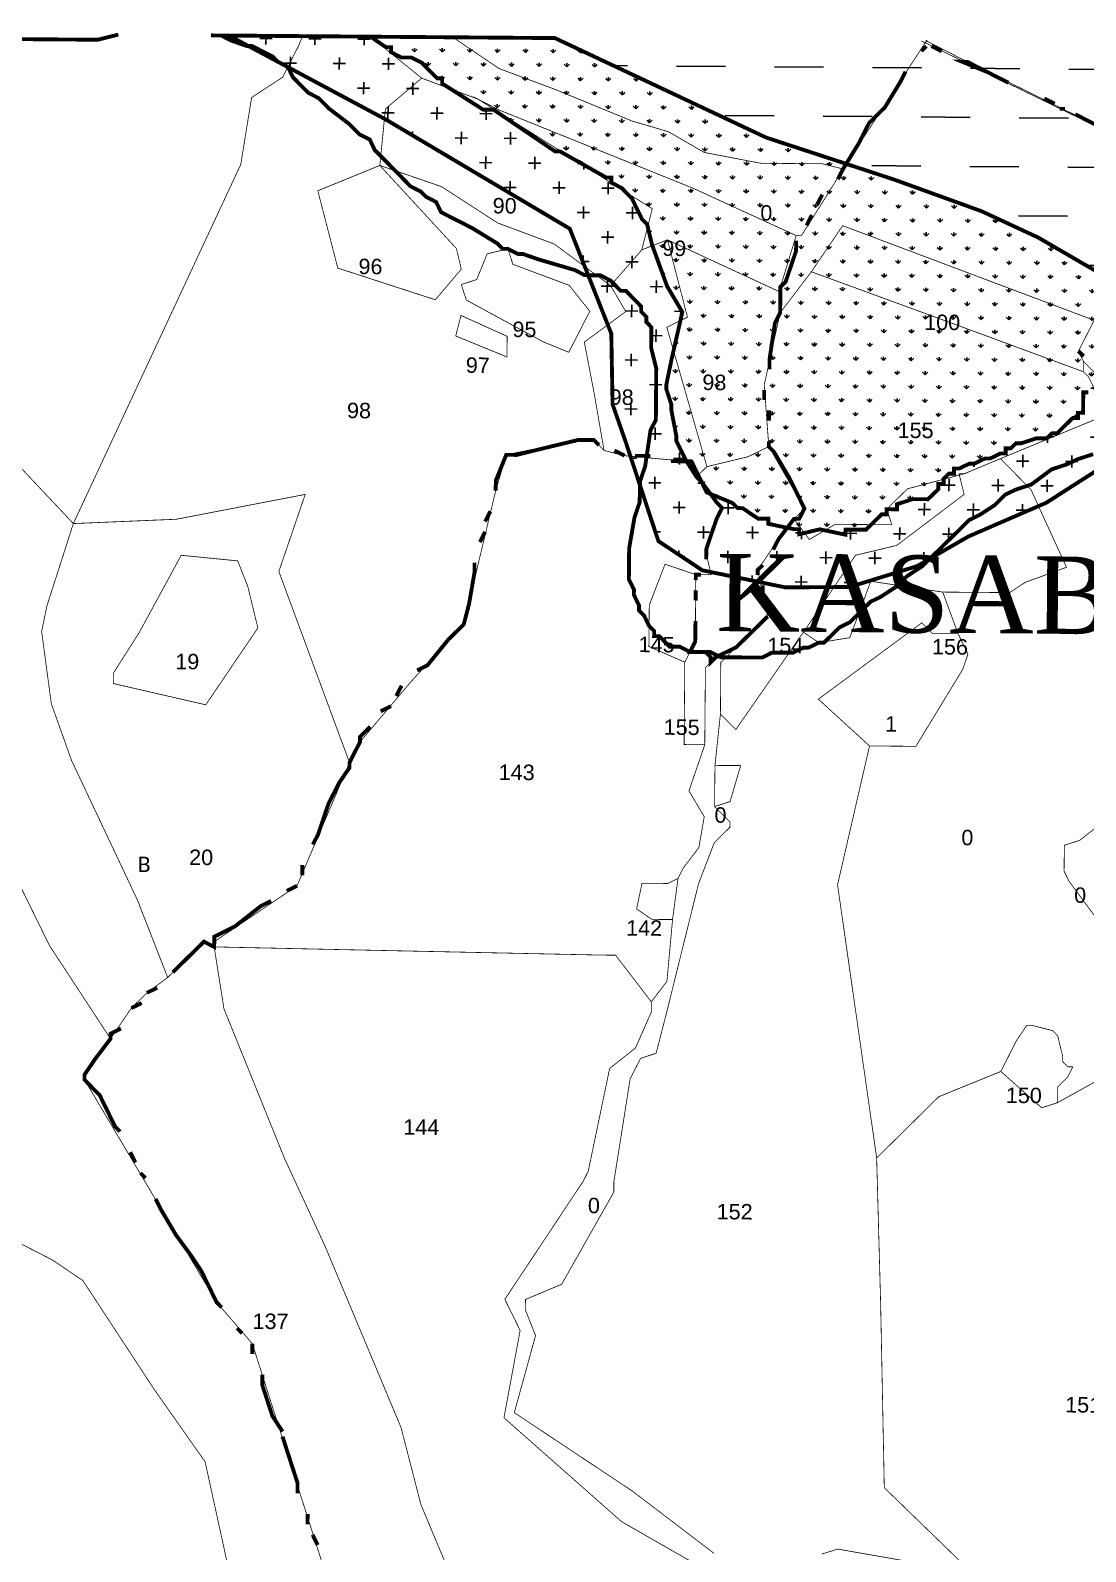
# Model space of a CAD drawing. Header units: metres. Extents: x 326467 to 340077, y 1811030 to 1824953.
# Drawn here: x 333196 to 334025, y 1823711 to 1824906 of the extents above; entities that cross this region are included whole.
import ezdxf

# ---------------------------------------------------------------- set-up
doc = ezdxf.new("R2010")
doc.units = ezdxf.units.M
doc.header["$MEASUREMENT"] = 0
for name, color, linetype in [('CRZ LINE FOR RIVER OR CREEK', 84, 'Continuous'), ('HAZARDS LINE', 1, 'Continuous'), ('HIGH TIDE LINE', 6, 'Continuous'), ('LOW TIDE LINE', 5, 'Continuous'), ('MANGROOVE', 112, 'Continuous'), ('NDZ-200M FROM CRZ', 30, 'Continuous'), ('RIVER', 4, 'Continuous'), ('RIVER HATCH', 4, 'Continuous'), ('SURVEY NO.', 7, 'Continuous'), ('SURVEY PLOT BOUNDARY', 35, 'Continuous'), ('VILLAGE BOUNDARY', 212, 'Continuous'), ('VILLAGE NAME', 3, 'Continuous')]:
    doc.layers.add(name, color=color, linetype=linetype)
doc.styles.add('PDF Arial', font='arial.ttf')
doc.styles.add('PDF Calibri', font='calibri.ttf')
doc.styles.get("Standard").update_dxf_attribs({"font": 'times.ttf'})

# ---------------------------------------------------------------- blocks, each defined once
blk = doc.blocks.new('16')
at = {"layer": 'MANGROOVE'}
h = blk.add_hatch(dxfattribs=at)
h.set_pattern_fill('GRASS', color=256, scale=0.606428, angle=-0.4421)
h.set_pattern_definition([(89.557874, (320150.772, 1810233.299), (-10.807394, 10.975486), [2.888115, -18.895414]), (44.55787, (320150.772, 1810233.299), (-10.807394, 10.975486), [2.888115, -12.515166]), (134.55787, (320150.772, 1810233.299), (-10.975486, -10.807394), [2.888115, -12.515166])])
h.paths.add_polyline_path([(334044, 1824710.5), (333987.6, 1824743.2), (333943.3, 1824763.8), (333874.8, 1824788.6), (333774, 1824821.7), (333608.1, 1824899.8), (333463.3, 1824900.9), (333475.3, 1824892.7), (333479.4, 1824892.7), (333479.4, 1824888.7), (333487.4, 1824884.6), (333495.5, 1824884.5), (333503.6, 1824880.4), (333507.6, 1824876.3), (333511.6, 1824872.3), (333515.6, 1824868.2), (333519.6, 1824868.1), (333519.6, 1824864.1), (333551.8, 1824843.6), (333559.9, 1824843.6), (333608.1, 1824810.9), (333612.2, 1824810.8), (333648.4, 1824790.3), (333652.4, 1824790.3), (333652.4, 1824786.3), (333660.5, 1824782.1), (333668.5, 1824774), (333676.4, 1824757.8), (333680.5, 1824753.7), (333684.4, 1824737.5), (333696.2, 1824705), (333708.2, 1824684.7), (333699.9, 1824648.4), (333695.7, 1824628.2), (333695.6, 1824624.2), (333699.6, 1824612), (333699.5, 1824608), (333703.4, 1824587.7), (333703.4, 1824583.7), (333711.4, 1824567.5), (333715.4, 1824567.4), (333727.3, 1824543.1), (333747.5, 1824534.8), (333751.5, 1824530.8), (333755.5, 1824530.7), (333767.6, 1824522.5), (333775.7, 1824522.5), (333775.7, 1824518.4), (333795.8, 1824514.2), (333799.9, 1824514.2), (333799.9, 1824510.2), (333816.1, 1824514.1), (333836.2, 1824509.9), (333836.3, 1824513.9), (333852.4, 1824513.8), (333856.5, 1824517.8), (333860.6, 1824521.8), (333864.7, 1824525.8), (333868.7, 1824525.8), (333868.7, 1824529.9), (333876.8, 1824529.8), (333876.8, 1824533.8), (333889, 1824537.8), (333901.1, 1824537.7), (333909.3, 1824545.7), (333909.3, 1824549.8), (333913.4, 1824549.7), (333913.4, 1824553.8), (333917.5, 1824557.8), (333921.5, 1824557.8), (333921.5, 1824561.8), (333925.6, 1824561.8), (333933.7, 1824565.7), (333937.7, 1824565.7), (333945.8, 1824569.7), (333949.9, 1824569.7), (333958, 1824573.6), (333962.1, 1824573.6), (333962.1, 1824577.7), (333966.1, 1824577.6), (333970.2, 1824581.6), (333974.2, 1824581.6), (333986.4, 1824585.6), (333994.5, 1824585.5), (333998.6, 1824589.5), (334002.6, 1824589.5), (334010.7, 1824597.5), (334014.8, 1824601.5), (334018.9, 1824601.5), (334018.9, 1824605.5), (334022.9, 1824605.5), (334023.1, 1824621.7), (334027.1, 1824621.6), (334027.1, 1824625.7), (334031.2, 1824629.7), (334074.2, 1824623.2), (334091.9, 1824663.6), (334068.1, 1824690.1)])
at = {"layer": 'NDZ-200M FROM CRZ'}
h = blk.add_hatch(dxfattribs=at)
h.set_pattern_fill('CROSS', color=256, scale=3.032142, angle=-0.4421)
h.set_pattern_definition([(359.55787, (320150.772, 1810233.3), (19.402102, 19.104954), [9.62705, -28.88115]), (89.55787, (320155.548, 1810228.449), (-19.104954, 19.402102), [9.62705, -28.88115])])
h.paths.add_polyline_path([(334192.7, 1824596.1), (334160.5, 1824616.6), (334152.4, 1824612.6), (334144.3, 1824616.7), (334144.4, 1824624.8), (334112.2, 1824641.2), (334087.7, 1824621.2), (334031.2, 1824629.7), (334027.1, 1824625.7), (334027.1, 1824621.6), (334023.1, 1824621.7), (334022.9, 1824605.5), (334018.9, 1824605.5), (334018.9, 1824601.5), (334014.8, 1824601.5), (334010.7, 1824597.5), (334002.6, 1824589.5), (333998.6, 1824589.5), (333994.5, 1824585.5), (333986.4, 1824585.6), (333974.2, 1824581.6), (333970.2, 1824581.6), (333966.1, 1824577.6), (333962.1, 1824577.7), (333962.1, 1824573.6), (333958, 1824573.6), (333949.9, 1824569.7), (333945.8, 1824569.7), (333937.7, 1824565.7), (333933.7, 1824565.7), (333925.6, 1824561.8), (333921.5, 1824561.8), (333921.5, 1824557.8), (333917.5, 1824557.8), (333913.4, 1824553.8), (333913.4, 1824549.7), (333909.3, 1824549.8), (333909.3, 1824545.7), (333901.1, 1824537.7), (333889, 1824537.8), (333876.8, 1824533.8), (333876.8, 1824529.8), (333868.7, 1824529.9), (333868.7, 1824525.8), (333864.7, 1824525.8), (333860.6, 1824521.8), (333856.5, 1824517.8), (333852.4, 1824513.8), (333836.3, 1824513.9), (333836.2, 1824509.9), (333816.1, 1824514.1), (333799.9, 1824510.2), (333799.9, 1824514.2), (333795.8, 1824514.2), (333775.7, 1824518.4), (333775.7, 1824522.5), (333767.6, 1824522.5), (333755.5, 1824530.7), (333751.5, 1824530.8), (333747.5, 1824534.8), (333727.3, 1824543.1), (333715.4, 1824567.4), (333711.4, 1824567.5), (333703.4, 1824583.7), (333703.4, 1824587.7), (333699.5, 1824608), (333699.6, 1824612), (333695.6, 1824624.2), (333695.7, 1824628.2), (333699.9, 1824648.4), (333708.2, 1824684.7), (333696.2, 1824705), (333684.4, 1824737.5), (333680.5, 1824753.7), (333676.4, 1824757.8), (333668.5, 1824774), (333660.5, 1824782.1), (333652.4, 1824786.3), (333652.4, 1824790.3), (333648.4, 1824790.3), (333612.2, 1824810.8), (333608.1, 1824810.9), (333559.9, 1824843.6), (333551.8, 1824843.6), (333519.6, 1824864.1), (333519.6, 1824868.1), (333515.6, 1824868.2), (333511.6, 1824872.3), (333507.6, 1824876.3), (333503.6, 1824880.4), (333495.5, 1824884.5), (333487.4, 1824884.6), (333479.4, 1824888.7), (333479.4, 1824892.7), (333475.3, 1824892.7), (333463.3, 1824900.9), (333352, 1824901.8), (333474.9, 1824836.1), (333619.8, 1824750.1), (333652.4, 1824667.7), (333653.4, 1824612.2), (333663.5, 1824583.3), (333689.4, 1824504.8), (333723.9, 1824481.9), (333789.1, 1824468.5), (333839.6, 1824468.8), (333892.6, 1824485.2), (333932.7, 1824508.4), (333994.1, 1824535), (334044.7, 1824567.4), (334109.7, 1824572.8), (334150.3, 1824555.6), (334225.8, 1824452.5), (334316.4, 1824390.2), (334316.4, 1824397), (334324.6, 1824401), (334340.6, 1824380.7), (334348.7, 1824380.6), (334328.6, 1824405), (334344.1, 1824420.3), (334336.9, 1824425.2), (334328.9, 1824433.3), (334324.8, 1824433.3), (334316.8, 1824437.4), (334316.8, 1824441.5), (334312.7, 1824441.5), (334308.8, 1824449.6), (334304.7, 1824449.7), (334304.8, 1824453.7), (334300.7, 1824457.8), (334296.7, 1824457.8), (334296.7, 1824461.9), (334284.7, 1824474.1), (334284.7, 1824478.1), (334280.7, 1824478.2), (334272.7, 1824490.3), (334268.7, 1824502.5), (334264.7, 1824502.5), (334256.7, 1824510.7), (334252.7, 1824514.8), (334244.6, 1824522.9), (334240.6, 1824522.9), (334240.6, 1824527), (334232.6, 1824531.1), (334228.5, 1824531.1), (334216.5, 1824539.3), (334212.4, 1824539.3), (334212.5, 1824543.4), (334200.4, 1824547.5), (334200.4, 1824551.6), (334196.4, 1824555.6), (334192.4, 1824559.7)])
at = {"layer": 'RIVER HATCH'}
h = blk.add_hatch(dxfattribs=at)
h.set_pattern_fill('DASH', color=256, scale=12.128568, angle=-0.4421)
h.set_pattern_definition([(359.55787, (320150.772, 1810233.3), (38.804204, 38.20991), [38.5082, -38.5082])])
h.paths.add_polyline_path([(336318.9, 1824291.1), (336302.7, 1824307.9), (336296.6, 1824304.9), (336219.8, 1824297.4), (336188.7, 1824299.5), (336157.1, 1824294.1), (336125.8, 1824293.9), (336057.9, 1824297), (335964.9, 1824312), (335900.6, 1824336.7), (335891.9, 1824348), (335866.7, 1824355), (335838.2, 1824341.2), (335780.8, 1824340.3), (335741.9, 1824344.6), (335713.9, 1824347.7), (335630.6, 1824381.5), (335563.2, 1824422.7), (335503.1, 1824430.8), (335417, 1824455.6), (335329.5, 1824493.6), (335236.5, 1824542.2), (335175.4, 1824576.2), (335096.3, 1824606.6), (335082, 1824637.9), (335083.2, 1824653.7), (335070.4, 1824658.1), (335026.1, 1824674.6), (334985.8, 1824695.1), (334929.4, 1824719.8), (334921.4, 1824727.9), (334897.2, 1824744.3), (334869, 1824756.6), (334836.8, 1824769), (334764.3, 1824806), (334752.2, 1824810.1), (334744, 1824802.1), (334687.6, 1824822.7), (334655.4, 1824839.2), (334635.2, 1824843.4), (334619.1, 1824851.6), (334607, 1824855.7), (334594.9, 1824863.9), (334582.9, 1824872.1), (334562.7, 1824876.3), (334556.6, 1824876.3), (334536.5, 1824859.8), (334503.1, 1824844), (334436.3, 1824835.3), (334388.7, 1824831.4), (334310.6, 1824829.9), (334241.1, 1824837.2), (334180.5, 1824861.7), (334133.4, 1824883.1), (334114.6, 1824895.9), (333608.1, 1824899.8), (333774, 1824821.7), (333874.8, 1824788.6), (333943.3, 1824763.8), (333987.6, 1824743.2), (334044, 1824710.5), (334068.1, 1824690.1), (334091.9, 1824663.6), (334112.2, 1824641.2), (334144.4, 1824624.8), (334144.3, 1824616.7), (334152.4, 1824612.6), (334160.5, 1824616.6), (334192.7, 1824596.1), (334192.6, 1824592), (334248.8, 1824543.1), (334252.9, 1824539), (334296.9, 1824490.2), (334313, 1824469.8), (334353.1, 1824437.2), (334369.2, 1824424.9), (334381.3, 1824420.8), (334445.7, 1824383.9), (334522.1, 1824326.7), (334542.2, 1824318.4), (334554.3, 1824310.3), (334558.3, 1824310.2), (334610.7, 1824281.5), (334618.7, 1824273.4), (334648.9, 1824261.5), (334723.5, 1824232.1), (334771.9, 1824215.6), (334775.9, 1824215.6), (334856.6, 1824194.7), (334913.6, 1824180), (334937.3, 1824173.9), (334965.5, 1824165.6), (334981.7, 1824161.4), (335001.8, 1824157.2), (335013.9, 1824153.1), (335034.1, 1824148.9), (335062.4, 1824140.6), (335082.5, 1824132.3), (335086.6, 1824132.3), (335098.6, 1824128.2), (335114.8, 1824128), (335131, 1824127.9), (335183.5, 1824127.5), (335244.2, 1824131.1), (335284.6, 1824130.8), (335300.8, 1824130.6), (335373.6, 1824130.1), (335389.7, 1824130), (335583.8, 1824128.5), (335599.9, 1824128.3), (335607.9, 1824128.8), (335664.6, 1824131.9), (335680.9, 1824135.8), (335713.2, 1824135.6), (335732.3, 1824137.1), (335802.2, 1824143), (335862.8, 1824142.5), (335870.9, 1824142.4), (335923.5, 1824142), (335951.7, 1824137.8), (335980, 1824137.5), (336004.3, 1824137.3), (336024.5, 1824133.1), (336032.5, 1824133.1), (336097.2, 1824124.5), (336153.7, 1824111.9), (336160.6, 1824111.3), (336206.2, 1824107.5), (336250.7, 1824111.2), (336303.3, 1824114.8), (336347.8, 1824122.6), (336420.7, 1824138.2), (336517.9, 1824157.6), (336578.6, 1824173.3), (336602.9, 1824177.2), (336627.2, 1824177), (336651.4, 1824176.8), (336679.7, 1824180.7), (336724.2, 1824180.3), (336768.7, 1824180), (336809.1, 1824175.6), (336833.3, 1824171.4), (336849.5, 1824171.3), (336869.7, 1824171.1), (336889.9, 1824170.9), (336910.1, 1824170.8), (336930.3, 1824166.6), (336954.5, 1824158.3), (336974.6, 1824150.1), (336990.8, 1824145.9), (337006.9, 1824145.8), (337007, 1824149.8), (337015, 1824149.8), (337047.4, 1824157.6), (337063.7, 1824165.6), (337096.2, 1824185.5), (337145, 1824229.6), (337157.2, 1824237.6), (337177.5, 1824253.6), (337250.9, 1824333.9), (337279.5, 1824374.1), (337349.1, 1824478.7), (337353.2, 1824486.8), (337414.5, 1824575.3), (337418.7, 1824591.4), (337451.4, 1824647.8), (337476.1, 1824704.2), (337505, 1824772.7), (337521.5, 1824817), (337542.1, 1824869.5), (337436.6, 1824870.3), (337414.7, 1824832.6), (337358.3, 1824761), (337323.9, 1824735.2), (337292.3, 1824721.9), (337259, 1824723.1), (337247.6, 1824728.4), (337184.9, 1824686.2), (337116, 1824658.4), (337075.4, 1824642.6), (337043, 1824626.7), (337022.7, 1824618.7), (337010.5, 1824610.7), (336986.1, 1824590.7), (336925.2, 1824558.8), (336880.6, 1824534.9), (336803.4, 1824491), (336710, 1824439.2), (336657, 1824422), (336650.1, 1824392.8), (336629.6, 1824377), (336591.4, 1824365.6), (336542.8, 1824346.9), (336512.4, 1824329), (336460, 1824290.9), (336414.9, 1824273.5), (336360.3, 1824270)])
h.paths.add_polyline_path([(335149.3, 1824333.8), (335143.5, 1824297.6), (335125.9, 1824277.7), (335104.5, 1824268.5), (335045.1, 1824264.7), (334964.1, 1824273.4), (334889.2, 1824298.7), (334814.2, 1824307.8), (334722, 1824338.9), (334605.5, 1824390.5), (334525.3, 1824448.3), (334472.2, 1824495.8), (334424.3, 1824540.5), (334382.8, 1824584.3), (334360, 1824611.8), (334355.1, 1824634.4), (334356.2, 1824666.4), (334367, 1824682.7), (334379.1, 1824700.2), (334406.6, 1824727.7), (334429.2, 1824733), (334463.7, 1824723.4), (334520.7, 1824699.9), (334565, 1824678.7), (334617.3, 1824664.6), (334688, 1824639.8), (334776.2, 1824596.2), (334882.5, 1824541.2), (334975, 1824476.1), (335034, 1824439.8), (335070.6, 1824426.3), (335096.1, 1824411.2), (335131.7, 1824373.6)], flags=16)
h.paths.add_polyline_path([(336740.7, 1824279.1), (336744.1, 1824315.3), (336754.3, 1824339.3), (336777.6, 1824356.6), (336793, 1824368.7), (336843.1, 1824414.2), (336883.1, 1824444), (336924.2, 1824458.1), (336964, 1824457.8), (337001, 1824444), (337021.6, 1824393.6), (337033.4, 1824340.2), (337029.7, 1824308.3), (337013.3, 1824278.3), (336990.4, 1824259.3), (336959.7, 1824243), (336911.2, 1824234.2), (336813.7, 1824230.1), (336784.1, 1824238.2), (336757.6, 1824260.2)], flags=16)
at = {"layer": 'CRZ LINE FOR RIVER OR CREEK', "ltscale": 0.1, "const_width": 3.03, "flags": 128}
blk.add_lwpolyline([(333352, 1824901.8), (333474.9, 1824836.1), (333619.8, 1824750.1), (333652.4, 1824667.7), (333653.4, 1824612.2), (333663.5, 1824583.3), (333689.4, 1824504.8), (333723.9, 1824481.9), (333789.1, 1824468.5), (333839.6, 1824468.8), (333892.6, 1824485.2), (333932.7, 1824508.4), (333994.1, 1824535), (334044.7, 1824567.4)], dxfattribs=at)
at = {"layer": 'HAZARDS LINE', "lineweight": 18, "const_width": 3.03}
for points in [[(333265.2, 1824902.5), (333249, 1824898.5), (333131.8, 1824899.4), (333091.3, 1824895.7), (333059, 1824896), (333050.9, 1824900.1), (333042.8, 1824900.1), (333034.8, 1824904.2), (333026.7, 1824904.3)], [(334030.8, 1824573.1), (334018.6, 1824569.1), (334010.5, 1824565.2), (333998.3, 1824561.2), (333982.1, 1824549.2), (333969.9, 1824545.2), (333961.8, 1824541.3), (333953.7, 1824533.2), (333941.5, 1824525.3), (333933.3, 1824521.3), (333925.2, 1824513.2), (333896.7, 1824485.2), (333884.5, 1824477.2), (333876.3, 1824469.1), (333864.2, 1824461.2), (333856, 1824457.2), (333839.7, 1824441.1), (333831.6, 1824437.1), (333827.6, 1824433.1), (333823.5, 1824429.1), (333819.4, 1824425.1), (333815.4, 1824425.1), (333807.3, 1824421.2), (333803.2, 1824421.2), (333795.1, 1824417.2), (333778.9, 1824417.3), (333770.8, 1824413.4), (333738.5, 1824413.6), (333730.4, 1824417.7), (333714.2, 1824417.8), (333706.2, 1824421.9), (333698.1, 1824422), (333694.1, 1824426.1), (333690.1, 1824430.2), (333686, 1824430.2), (333686.1, 1824434.2), (333682.1, 1824438.3), (333678.1, 1824446.4), (333674.1, 1824450.5), (333674.1, 1824454.5), (333670.1, 1824462.7), (333670.2, 1824466.7), (333666.2, 1824474.8), (333666.4, 1824499.1), (333670.6, 1824523.3), (333674.7, 1824535.4), (333674.9, 1824551.6), (333679, 1824563.7), (333683.2, 1824591.9), (333687.4, 1824600), (333687.7, 1824640.4), (333683.7, 1824656.6), (333683.9, 1824672.8), (333679.9, 1824676.9), (333679.9, 1824680.9), (333675.9, 1824685), (333675.9, 1824689), (333667.9, 1824697.2), (333663.9, 1824701.3), (333659.8, 1824701.3), (333655.8, 1824705.4), (333651.8, 1824709.4), (333643.8, 1824713.5), (333631.6, 1824713.6), (333623.6, 1824717.7), (333595.3, 1824726), (333583.2, 1824730.2), (333579.2, 1824730.2), (333571.2, 1824734.3), (333567.1, 1824734.3), (333563.1, 1824738.4), (333543, 1824750.7), (333526.9, 1824758.9), (333518.8, 1824763), (333514.8, 1824771.1), (333506.8, 1824775.2), (333502.8, 1824779.3), (333494.7, 1824783.4), (333490.7, 1824787.5), (333482.7, 1824795.7), (333466.6, 1824811.9), (333462.7, 1824820.1), (333454.6, 1824824.2), (333446.6, 1824832.3), (333430.5, 1824844.6), (333422.5, 1824852.7), (333414.4, 1824856.8), (333402.4, 1824869), (333398.4, 1824877.2), (333390.4, 1824881.3), (333386.4, 1824885.3), (333370.2, 1824893.6), (333366.2, 1824893.6), (333354.1, 1824897.7), (333346.1, 1824901.8), (333338, 1824901.9)]]:
    blk.add_lwpolyline(points, dxfattribs=at)
at = {"layer": 'HIGH TIDE LINE', "lineweight": 35, "const_width": 3.03}
blk.add_lwpolyline([(334027.1, 1824621.6), (334023.1, 1824621.7), (334022.9, 1824605.5), (334018.9, 1824605.5), (334018.9, 1824601.5), (334014.8, 1824601.5), (334010.7, 1824597.5), (334002.6, 1824589.5), (333998.6, 1824589.5), (333994.5, 1824585.5), (333986.4, 1824585.6), (333974.2, 1824581.6), (333970.2, 1824581.6), (333966.1, 1824577.6), (333962.1, 1824577.7), (333962.1, 1824573.6), (333958, 1824573.6), (333949.9, 1824569.7), (333945.8, 1824569.7), (333937.7, 1824565.7), (333933.7, 1824565.7), (333925.6, 1824561.8), (333921.5, 1824561.8), (333921.5, 1824557.8), (333917.5, 1824557.8), (333913.4, 1824553.8), (333913.4, 1824549.7), (333909.3, 1824549.8), (333909.3, 1824545.7), (333901.1, 1824537.7), (333889, 1824537.8), (333876.8, 1824533.8), (333876.8, 1824529.8), (333868.7, 1824529.9), (333868.7, 1824525.8), (333864.7, 1824525.8), (333860.6, 1824521.8), (333856.5, 1824517.8), (333852.4, 1824513.8), (333836.3, 1824513.9), (333836.2, 1824509.9), (333816.1, 1824514.1), (333799.9, 1824510.2), (333799.9, 1824514.2), (333795.8, 1824514.2), (333775.7, 1824518.4), (333775.7, 1824522.5), (333767.6, 1824522.5), (333755.5, 1824530.7), (333751.5, 1824530.8), (333747.5, 1824534.8), (333727.3, 1824543.1), (333715.4, 1824567.4), (333711.4, 1824567.5), (333703.4, 1824583.7), (333703.4, 1824587.7), (333699.5, 1824608), (333699.6, 1824612), (333695.6, 1824624.2), (333695.7, 1824628.2), (333699.9, 1824648.4), (333708.2, 1824684.7), (333696.2, 1824705), (333684.4, 1824737.5), (333680.5, 1824753.7), (333676.4, 1824757.8), (333668.5, 1824774), (333660.5, 1824782.1), (333652.4, 1824786.3), (333652.4, 1824790.3), (333648.4, 1824790.3), (333612.2, 1824810.8), (333608.1, 1824810.9), (333559.9, 1824843.6), (333551.8, 1824843.6), (333519.6, 1824864.1), (333519.6, 1824868.1), (333515.6, 1824868.2), (333511.6, 1824872.3), (333507.6, 1824876.3), (333503.6, 1824880.4), (333495.5, 1824884.5), (333487.4, 1824884.6), (333479.4, 1824888.7), (333479.4, 1824892.7), (333475.3, 1824892.7), (333463.3, 1824900.9)], dxfattribs=at)
at = {"layer": 'LOW TIDE LINE', "lineweight": 18, "const_width": 3.03}
blk.add_lwpolyline([(333608.1, 1824899.8), (333774, 1824821.7), (333874.8, 1824788.6), (333943.3, 1824763.8), (333987.6, 1824743.2), (334044, 1824710.5), (334068.1, 1824690.1), (334112.2, 1824641.2), (334112.1, 1824637.1)], dxfattribs=at)
at = {"layer": 'MANGROOVE', "const_width": 3.03, "flags": 128}
blk.add_lwpolyline([(334044, 1824710.5), (333987.6, 1824743.2), (333943.3, 1824763.8), (333874.8, 1824788.6), (333774, 1824821.7), (333608.1, 1824899.8), (333463.3, 1824900.9), (333475.3, 1824892.7), (333479.4, 1824892.7), (333479.4, 1824888.7), (333487.4, 1824884.6), (333495.5, 1824884.5), (333503.6, 1824880.4), (333507.6, 1824876.3), (333511.6, 1824872.3), (333515.6, 1824868.2), (333519.6, 1824868.1), (333519.6, 1824864.1), (333551.8, 1824843.6), (333559.9, 1824843.6), (333608.1, 1824810.9), (333612.2, 1824810.8), (333648.4, 1824790.3), (333652.4, 1824790.3), (333652.4, 1824786.3), (333660.5, 1824782.1), (333668.5, 1824774), (333676.4, 1824757.8), (333680.5, 1824753.7), (333684.4, 1824737.5), (333696.2, 1824705), (333708.2, 1824684.7), (333699.9, 1824648.4), (333695.7, 1824628.2), (333695.6, 1824624.2), (333699.6, 1824612), (333699.5, 1824608), (333703.4, 1824587.7), (333703.4, 1824583.7), (333711.4, 1824567.5), (333715.4, 1824567.4), (333727.3, 1824543.1), (333747.5, 1824534.8), (333751.5, 1824530.8), (333755.5, 1824530.7), (333767.6, 1824522.5), (333775.7, 1824522.5), (333775.7, 1824518.4), (333795.8, 1824514.2), (333799.9, 1824514.2), (333799.9, 1824510.2), (333816.1, 1824514.1), (333836.2, 1824509.9), (333836.3, 1824513.9), (333852.4, 1824513.8), (333856.5, 1824517.8), (333860.6, 1824521.8), (333864.7, 1824525.8), (333868.7, 1824525.8), (333868.7, 1824529.9), (333876.8, 1824529.8), (333876.8, 1824533.8), (333889, 1824537.8), (333901.1, 1824537.7), (333909.3, 1824545.7), (333909.3, 1824549.8), (333913.4, 1824549.7), (333913.4, 1824553.8), (333917.5, 1824557.8), (333921.5, 1824557.8), (333921.5, 1824561.8), (333925.6, 1824561.8), (333933.7, 1824565.7), (333937.7, 1824565.7), (333945.8, 1824569.7), (333949.9, 1824569.7), (333958, 1824573.6), (333962.1, 1824573.6), (333962.1, 1824577.7), (333966.1, 1824577.6), (333970.2, 1824581.6), (333974.2, 1824581.6), (333986.4, 1824585.6), (333994.5, 1824585.5), (333998.6, 1824589.5), (334002.6, 1824589.5), (334010.7, 1824597.5), (334014.8, 1824601.5), (334018.9, 1824601.5), (334018.9, 1824605.5), (334022.9, 1824605.5), (334023.1, 1824621.7), (334027.1, 1824621.6)], dxfattribs=at)
at = {"layer": 'NDZ-200M FROM CRZ', "const_width": 3.03, "flags": 128}
blk.add_lwpolyline([(334027.1, 1824621.6), (334023.1, 1824621.7), (334022.9, 1824605.5), (334018.9, 1824605.5), (334018.9, 1824601.5), (334014.8, 1824601.5), (334010.7, 1824597.5), (334002.6, 1824589.5), (333998.6, 1824589.5), (333994.5, 1824585.5), (333986.4, 1824585.6), (333974.2, 1824581.6), (333970.2, 1824581.6), (333966.1, 1824577.6), (333962.1, 1824577.7), (333962.1, 1824573.6), (333958, 1824573.6), (333949.9, 1824569.7), (333945.8, 1824569.7), (333937.7, 1824565.7), (333933.7, 1824565.7), (333925.6, 1824561.8), (333921.5, 1824561.8), (333921.5, 1824557.8), (333917.5, 1824557.8), (333913.4, 1824553.8), (333913.4, 1824549.7), (333909.3, 1824549.8), (333909.3, 1824545.7), (333901.1, 1824537.7), (333889, 1824537.8), (333876.8, 1824533.8), (333876.8, 1824529.8), (333868.7, 1824529.9), (333868.7, 1824525.8), (333864.7, 1824525.8), (333860.6, 1824521.8), (333856.5, 1824517.8), (333852.4, 1824513.8), (333836.3, 1824513.9), (333836.2, 1824509.9), (333816.1, 1824514.1), (333799.9, 1824510.2), (333799.9, 1824514.2), (333795.8, 1824514.2), (333775.7, 1824518.4), (333775.7, 1824522.5), (333767.6, 1824522.5), (333755.5, 1824530.7), (333751.5, 1824530.8), (333747.5, 1824534.8), (333727.3, 1824543.1), (333715.4, 1824567.4), (333711.4, 1824567.5), (333703.4, 1824583.7), (333703.4, 1824587.7), (333699.5, 1824608), (333699.6, 1824612), (333695.6, 1824624.2), (333695.7, 1824628.2), (333699.9, 1824648.4), (333708.2, 1824684.7), (333696.2, 1824705), (333684.4, 1824737.5), (333680.5, 1824753.7), (333676.4, 1824757.8), (333668.5, 1824774), (333660.5, 1824782.1), (333652.4, 1824786.3), (333652.4, 1824790.3), (333648.4, 1824790.3), (333612.2, 1824810.8), (333608.1, 1824810.9), (333559.9, 1824843.6), (333551.8, 1824843.6), (333519.6, 1824864.1), (333519.6, 1824868.1), (333515.6, 1824868.2), (333511.6, 1824872.3), (333507.6, 1824876.3), (333503.6, 1824880.4), (333495.5, 1824884.5), (333487.4, 1824884.6), (333479.4, 1824888.7), (333479.4, 1824892.7), (333475.3, 1824892.7), (333463.3, 1824900.9), (333352, 1824901.8), (333474.9, 1824836.1), (333619.8, 1824750.1), (333652.4, 1824667.7), (333653.4, 1824612.2), (333663.5, 1824583.3), (333689.4, 1824504.8), (333723.9, 1824481.9), (333789.1, 1824468.5), (333839.6, 1824468.8), (333892.6, 1824485.2), (333932.7, 1824508.4), (333994.1, 1824535), (334044.7, 1824567.4)], dxfattribs=at)
at = {"layer": 'RIVER', "flags": 128}
blk.add_lwpolyline([(333608.1, 1824899.8), (333774, 1824821.7), (333874.8, 1824788.6), (333943.3, 1824763.8), (333987.6, 1824743.2), (334044, 1824710.5)], dxfattribs=at)
at = {"layer": 'SURVEY PLOT BOUNDARY', "lineweight": 18, "const_width": 0.606}
for points in [[(333899.9, 1824897.6), (333834.4, 1824797), (333818.3, 1824801.1), (333769.8, 1824801.5), (333725.4, 1824810), (333697.2, 1824826.3), (333668.9, 1824834.6), (333608.5, 1824859.4), (333564.2, 1824875.9), (333528, 1824900.4), (333564.2, 1824875.9), (333608.5, 1824859.4), (333668.9, 1824834.6), (333697.2, 1824826.3), (333725.4, 1824810), (333769.8, 1824801.5), (333818.3, 1824801.1), (333834.4, 1824797), (333822.1, 1824776.9), (333801.7, 1824744.7), (333797.6, 1824744.7), (333717.1, 1824781.7), (333563.9, 1824843.5), (333547.8, 1824851.8), (333503.5, 1824868.3), (333463.3, 1824900.9), (333503.5, 1824868.3), (333475, 1824844.2), (333470.6, 1824799.8), (333530.7, 1824734.6), (333534.6, 1824718.4), (333514.2, 1824694.3), (333437.6, 1824719.2), (333421.9, 1824779.9), (333470.6, 1824799.8), (333519, 1824783.2), (333563.2, 1824754.6), (333607.6, 1824738.1), (333651.8, 1824705.4), (333663.8, 1824685.1), (333631.2, 1824661.1), (333639, 1824620.6), (333646.7, 1824576), (333638.7, 1824584.2), (333626.6, 1824584.3), (333569.9, 1824572.6), (333561.6, 1824544.4), (333536.5, 1824439.4), (333495.8, 1824395.3), (333455, 1824347.1), (333446.8, 1824330.9), (333391.3, 1824481), (333412, 1824541.5), (333310.8, 1824522), (333229.9, 1824518.6), (333361.4, 1824800.6), (333369.9, 1824853.1), (333394.3, 1824869.1), (333406.6, 1824893.3), (333409.9, 1824901.3), (333406.6, 1824893.3), (333394.3, 1824869.1), (333369.9, 1824853.1), (333361.4, 1824800.6), (333229.9, 1824518.6), (333141.7, 1824612.3)], [(333141.7, 1824612.3), (333229.9, 1824518.6), (333209.2, 1824454.1), (333205, 1824433.9), (333212.6, 1824377.2), (333228.5, 1824332.6), (333280.2, 1824223.1), (333304, 1824162.2), (333287.7, 1824150.2), (333275.5, 1824138.2), (333259.1, 1824114.1), (333211.2, 1824187.2), (333179.3, 1824252.1)], [(333179.3, 1824252.1), (333211.2, 1824187.2), (333259.1, 1824114.1), (333238.7, 1824085.9), (333238.7, 1824081.9), (333342.4, 1823907.2), (333370.5, 1823874.6), (333441.5, 1823651.7)], [(333352.9, 1823692.8), (333333.4, 1823781.9), (333293.4, 1823838.8), (333237.4, 1823924.2), (333213.3, 1823940.5), (333173, 1823961.1)], [(334181.8, 1824757.9), (333895.9, 1824897.6)], [(334040.7, 1824285.9), (334020.3, 1824269.9), (334008.2, 1824266), (334008, 1824245.7), (334012, 1824237.6), (334060, 1824172.6)], [(334067.5, 1824099.7), (334002.6, 1824063.8), (334002.7, 1824076), (334010.8, 1824084), (334014.9, 1824092), (334010.9, 1824092.1), (334006.9, 1824096.2), (334006.9, 1824100.2), (334003, 1824116.4), (333999, 1824120.5), (333982.8, 1824124.6), (333978.8, 1824124.7), (333970.6, 1824112.6), (333958.3, 1824088.4), (333909.6, 1824068.6), (333860.8, 1824020.5), (333830.1, 1824235), (333855.2, 1824344), (333891.6, 1824343.7), (333928.4, 1824404.1), (333932.5, 1824416.2), (333924.6, 1824432.4), (333912.7, 1824464.8), (333965.3, 1824464.4), (333977.4, 1824472.4), (334009.9, 1824484.3), (333982, 1824545.2), (333958, 1824569.6), (334035, 1824601.4)], [(334027.2, 1824633.8), (334023.2, 1824637.8), (334023.2, 1824645.9), (334031.3, 1824637.8)], [(334060, 1824172.6), (334012, 1824237.6), (334008, 1824245.7), (334008.2, 1824266), (334020.3, 1824269.9), (334040.7, 1824285.9)], [(333902.8, 1823700.7), (333830.1, 1823713.4), (333817.9, 1823709.5)], [(333733, 1823710.1), (333668.7, 1823759.1), (333576.2, 1823820.5), (333592.9, 1823881), (333584.9, 1823901.3), (333585, 1823909.4), (333613.4, 1823921.3), (333654.4, 1823993.7), (333654.4, 1824001.8), (333667.2, 1824082.6), (333671.3, 1824090.7), (333675.4, 1824098.7), (333687.6, 1824102.7), (333695.9, 1824134.9), (333720.9, 1824235.8), (333733.3, 1824268.1), (333745.5, 1824280.1), (333745.6, 1824284.2), (333733.5, 1824296.4), (333745.7, 1824300.3), (333754, 1824328.6), (333733.8, 1824328.7), (333738.1, 1824369.1), (333750.2, 1824356.9), (333803.3, 1824433.3), (333815.4, 1824425.1), (333839.7, 1824429), (333856.2, 1824473.3), (333912.7, 1824464.8), (333924.6, 1824432.4), (333904.4, 1824432.5), (333896.3, 1824440.7), (333815, 1824380.7), (333855.2, 1824344), (333830.1, 1824235), (333860.8, 1824020.5), (333863.9, 1823907.2), (333866.8, 1823761.6), (333959.1, 1823672)], [(333817.9, 1823709.5), (333830.1, 1823713.4), (333902.8, 1823700.7)], [(333724.9, 1823698), (333660.5, 1823734.9), (333568.1, 1823816.5), (333580.8, 1823885.1), (333568.8, 1823909.5), (333630.2, 1824002), (333634.3, 1824010.1), (333651.1, 1824090.8), (333671.4, 1824106.8), (333683.8, 1824135), (333683.8, 1824143.1), (333696.1, 1824159.2), (333700.5, 1824207.7), (333704.8, 1824240), (333708.9, 1824248.1), (333721.1, 1824264.1), (333725.4, 1824288.4), (333713.4, 1824308.7), (333725.8, 1824345), (333726.3, 1824405.6), (333730.4, 1824409.6), (333754.7, 1824425.6), (333738.4, 1824409.6), (333738.1, 1824369.1), (333733.8, 1824328.7), (333733.5, 1824296.4), (333745.6, 1824284.2), (333745.5, 1824280.1), (333733.3, 1824268.1), (333720.9, 1824235.8), (333695.9, 1824134.9), (333687.6, 1824102.7), (333675.4, 1824098.7), (333671.3, 1824090.7), (333667.2, 1824082.6), (333654.4, 1824001.8), (333654.4, 1823993.7), (333613.4, 1823921.3), (333585, 1823909.4), (333584.9, 1823901.3), (333592.9, 1823881), (333576.2, 1823820.5), (333668.7, 1823759.1), (333733, 1823710.1)], [(333526.7, 1823691.5), (333502.9, 1823748.3), (333487.2, 1823809), (333427.7, 1823951), (333395.8, 1824020), (333348.2, 1824137.6), (333340.5, 1824186.2), (333643.7, 1824179.8), (333655.8, 1824179.7), (333683.8, 1824143.1), (333683.8, 1824135), (333671.4, 1824106.8), (333651.1, 1824090.8), (333634.3, 1824010.1), (333630.2, 1824002), (333568.8, 1823909.5), (333580.8, 1823885.1), (333568.1, 1823816.5), (333660.5, 1823734.9), (333724.9, 1823698)], [(334072.6, 1823707.5), (334019.9, 1823683.6), (333959.1, 1823672), (333866.8, 1823761.6), (333863.9, 1823907.2), (333860.8, 1824020.5), (333909.6, 1824068.6), (333958.3, 1824088.4), (333990.4, 1824059.9), (334002.6, 1824063.8), (334067.5, 1824099.7)]]:
    blk.add_lwpolyline(points, dxfattribs=at)
for points in [[(334181.8, 1824757.9), (334145.5, 1824770.3), (334047.8, 1824678.1), (334084, 1824665.7), (334067.9, 1824669.8), (334035.7, 1824686.3), (334031.6, 1824678.2), (333834.1, 1824752.5), (333809.5, 1824716.3), (333785, 1824684.1), (333785.2, 1824700.3), (333785.2, 1824704.4), (333797.6, 1824744.7), (333801.7, 1824744.7), (333822.1, 1824776.9), (333834.4, 1824797), (333899.9, 1824897.6), (333932.1, 1824881.1)], [(333547.8, 1824851.8), (333684.6, 1824765.8), (333676.3, 1824733.5), (333651.8, 1824705.4), (333607.6, 1824738.1), (333563.2, 1824754.6), (333519, 1824783.2), (333470.6, 1824799.8), (333475, 1824844.2), (333503.5, 1824868.3)], [(333797.6, 1824744.7), (333785.2, 1824704.4), (333785.2, 1824700.3), (333696.5, 1824741.4), (333676.3, 1824733.5), (333684.6, 1824765.8), (333547.8, 1824851.8), (333563.9, 1824843.5), (333717.1, 1824781.7)], [(333534.6, 1824718.4), (333514.2, 1824694.3), (333437.6, 1824719.2), (333421.9, 1824779.9), (333470.6, 1824799.8), (333530.7, 1824734.6)], [(334023.2, 1824637.8), (333922.4, 1824675), (333809.5, 1824716.3), (333834.1, 1824752.5), (334031.6, 1824678.2), (334019.3, 1824654), (334023.2, 1824645.9)], [(333727.5, 1824563.3), (333719.3, 1824555.3), (333711.4, 1824567.5), (333662.9, 1824571.9), (333646.7, 1824576), (333639, 1824620.6), (333631.2, 1824661.1), (333663.8, 1824685.1), (333651.8, 1824705.4), (333676.3, 1824733.5), (333696.5, 1824741.4), (333712.2, 1824680.7), (333696, 1824672.7)], [(333759.9, 1824571.1), (333727.5, 1824563.3), (333696, 1824672.7), (333712.2, 1824680.7), (333696.5, 1824741.4), (333785.2, 1824700.3), (333785, 1824684.1), (333772.5, 1824627.6), (333776.1, 1824579.1)], [(333635.5, 1824685.3), (333619, 1824653.1), (333598.9, 1824661.3), (333538.5, 1824694.1), (333534.6, 1824706.3), (333546.7, 1824710.2), (333554.9, 1824730.4), (333571.2, 1824734.3), (333575.1, 1824722.2), (333619.4, 1824705.6)], [(333635.5, 1824685.3), (333619.4, 1824705.6), (333575.1, 1824722.2), (333571.2, 1824734.3), (333554.9, 1824730.4), (333546.7, 1824710.2), (333534.6, 1824706.3), (333538.5, 1824694.1), (333598.9, 1824661.3), (333619, 1824653.1)], [(333922.4, 1824675), (334023.2, 1824637.8), (334027.2, 1824633.8), (334031.2, 1824625.6), (334035, 1824601.4), (333958, 1824569.6), (333929.6, 1824557.7), (333885, 1824545.9), (333868.7, 1824529.9), (333872.7, 1824517.7), (333828.2, 1824518), (333807.9, 1824506.1), (333795.9, 1824522.3), (333804.1, 1824530.4), (333776.1, 1824579.1), (333772.5, 1824627.6), (333785, 1824684.1), (333809.5, 1824716.3)], [(333570.6, 1824665.6), (333570.5, 1824649.4), (333530.2, 1824665.9), (333534.4, 1824682)], [(333570.6, 1824665.6), (333534.4, 1824682), (333530.2, 1824665.9), (333570.5, 1824649.4)], [(334096, 1824645.4), (334079.7, 1824625.3), (334071.6, 1824629.4), (334035.3, 1824633.7), (334031.3, 1824637.8), (334023.2, 1824645.9), (334019.3, 1824654), (334031.6, 1824678.2), (334035.7, 1824686.3), (334067.9, 1824669.8), (334112.3, 1824657.4)], [(333727, 1824494.6), (333730.9, 1824478.4), (333718.8, 1824478.5), (333694.6, 1824486.7), (333682.2, 1824454.5), (333681.9, 1824422.1), (333710.1, 1824409.8), (333709.6, 1824345.1), (333725.8, 1824345), (333713.4, 1824308.7), (333725.4, 1824288.4), (333721.1, 1824264.1), (333708.9, 1824248.1), (333704.8, 1824240), (333696.7, 1824236), (333676.5, 1824236.2), (333672.3, 1824216), (333684.3, 1824207.8), (333700.5, 1824207.7), (333696.1, 1824159.2), (333683.8, 1824143.1), (333655.8, 1824179.7), (333643.7, 1824179.8), (333340.5, 1824186.2), (333340.6, 1824190.3), (333405.6, 1824234.2), (333446.8, 1824330.9), (333455, 1824347.1), (333495.8, 1824395.3), (333536.5, 1824439.4), (333561.6, 1824544.4), (333569.9, 1824572.6), (333626.6, 1824584.3), (333638.7, 1824584.2), (333646.7, 1824576), (333662.9, 1824571.9), (333711.4, 1824567.5), (333719.3, 1824555.3), (333739.4, 1824530.9), (333731.1, 1824510.7)], [(333804.1, 1824530.4), (333795.9, 1824522.3), (333783.7, 1824506.3), (333775.5, 1824494.2), (333767.3, 1824482.1), (333775.1, 1824445.7), (333754.7, 1824425.6), (333730.4, 1824409.6), (333730.4, 1824413.7), (333726.4, 1824417.7), (333714.2, 1824417.8), (333718.3, 1824425.9), (333718.5, 1824442.1), (333718.6, 1824458.2), (333718.8, 1824478.5), (333730.9, 1824478.4), (333727, 1824494.6), (333731.1, 1824510.7), (333739.4, 1824530.9), (333719.3, 1824555.3), (333727.5, 1824563.3), (333759.9, 1824571.1), (333776.1, 1824579.1)], [(333912.7, 1824464.8), (333856.2, 1824473.3), (333839.7, 1824429), (333815.4, 1824425.1), (333803.3, 1824433.3), (333844.2, 1824493.7), (333876.6, 1824501.5), (333929.5, 1824541.5), (333925.5, 1824557.7), (333929.6, 1824557.7), (333958, 1824569.6), (333982, 1824545.2), (334009.9, 1824484.3), (333977.4, 1824472.4), (333965.3, 1824464.4)], [(333803.3, 1824433.3), (333750.2, 1824356.9), (333738.1, 1824369.1), (333738.4, 1824409.6), (333754.7, 1824425.6), (333775.1, 1824445.7), (333767.3, 1824482.1), (333775.5, 1824494.2), (333783.7, 1824506.3), (333795.9, 1824522.3), (333807.9, 1824506.1), (333828.2, 1824518), (333872.7, 1824517.7), (333868.7, 1824529.9), (333885, 1824545.9), (333929.6, 1824557.7), (333925.5, 1824557.7), (333929.5, 1824541.5), (333876.6, 1824501.5), (333844.2, 1824493.7)], [(333446.8, 1824330.9), (333405.6, 1824234.2), (333340.6, 1824190.3), (333340.5, 1824186.2), (333332.5, 1824190.3), (333304, 1824162.2), (333280.2, 1824223.1), (333228.5, 1824332.6), (333212.6, 1824377.2), (333205, 1824433.9), (333209.2, 1824454.1), (333229.9, 1824518.6), (333310.8, 1824522), (333412, 1824541.5), (333391.3, 1824481)], [(333261.3, 1824393), (333261.3, 1824401.1), (333281.8, 1824433.3), (333314.6, 1824493.7), (333359, 1824489.3), (333367, 1824469), (333374.8, 1824436.6), (333333.9, 1824376.3)], [(333374.8, 1824436.6), (333367, 1824469), (333359, 1824489.3), (333314.6, 1824493.7), (333281.8, 1824433.3), (333261.3, 1824401.1), (333261.3, 1824393), (333333.9, 1824376.3)], [(333714.2, 1824417.8), (333710.1, 1824409.8), (333681.9, 1824422.1), (333682.2, 1824454.5), (333694.6, 1824486.7), (333718.8, 1824478.5), (333718.6, 1824458.2), (333718.5, 1824442.1), (333718.3, 1824425.9)], [(333855.2, 1824344), (333815, 1824380.7), (333896.3, 1824440.7), (333904.4, 1824432.5), (333924.6, 1824432.4), (333932.5, 1824416.2), (333928.4, 1824404.1), (333891.6, 1824343.7)], [(333725.8, 1824345), (333709.6, 1824345.1), (333710.1, 1824409.8), (333714.2, 1824417.8), (333726.4, 1824417.7), (333730.4, 1824413.7), (333730.4, 1824409.6), (333726.3, 1824405.6)], [(333733.5, 1824296.4), (333733.8, 1824328.7), (333754, 1824328.6), (333745.7, 1824300.3)], [(333704.8, 1824240), (333700.5, 1824207.7), (333684.3, 1824207.8), (333672.3, 1824216), (333676.5, 1824236.2), (333696.7, 1824236)], [(333340.5, 1824186.2), (333348.2, 1824137.6), (333395.8, 1824020), (333427.7, 1823951), (333487.2, 1823809), (333502.9, 1823748.3), (333526.7, 1823691.5), (333567, 1823671), (333510.3, 1823659.3), (333498.1, 1823655.3), (333441.5, 1823651.7), (333370.5, 1823874.6), (333342.4, 1823907.2), (333238.7, 1824081.9), (333238.7, 1824085.9), (333259.1, 1824114.1), (333275.5, 1824138.2), (333287.7, 1824150.2), (333304, 1824162.2), (333332.5, 1824190.3)], [(333958.3, 1824088.4), (333970.6, 1824112.6), (333978.8, 1824124.7), (333982.8, 1824124.6), (333999, 1824120.5), (334003, 1824116.4), (334006.9, 1824100.2), (334006.9, 1824096.2), (334010.9, 1824092.1), (334014.9, 1824092), (334010.8, 1824084), (334002.7, 1824076), (334002.6, 1824063.8), (333990.4, 1824059.9)], [(333173, 1823961.1), (333213.3, 1823940.5), (333237.4, 1823924.2), (333293.4, 1823838.8), (333333.4, 1823781.9), (333352.9, 1823692.8), (333154.4, 1823641.8), (333150.4, 1823641.8), (333142.3, 1823637.8), (333118.2, 1823658.2), (333102.1, 1823678.6), (332964.4, 1823647.3), (332826.8, 1823620.1), (332701.2, 1823588.7), (332689.9, 1823693.9), (332738.8, 1823738), (332743.3, 1823802.7), (332812, 1823798.1), (332933.6, 1823841.6), (332942.2, 1823906.2), (332877.7, 1823927), (332950.8, 1823979)]]:
    blk.add_lwpolyline(points, close=True, dxfattribs=at)
at = {"layer": 'SURVEY PLOT BOUNDARY', "lineweight": 18}
blk.add_point((333899.9, 1824897.6), dxfattribs=at)
at = {"layer": 'VILLAGE BOUNDARY', "lineweight": 50, "const_width": 3.03}
for points in [[(333899.8, 1824893.5), (333895.8, 1824889.5)], [(333903.9, 1824893.5), (333911.9, 1824889.4)], [(333964.3, 1824864.7), (333948.2, 1824872.9), (333928, 1824881.2), (333932.1, 1824881.1), (333956.2, 1824868.8)], [(333883.5, 1824873.4), (333879.4, 1824865.4), (333867.1, 1824845.2), (333854.9, 1824833.2), (333846.7, 1824817.1), (333834.4, 1824797), (333830.3, 1824788.9)], [(333992.5, 1824852.4), (334000.6, 1824848.3)], [(334008.6, 1824844.2), (334004.6, 1824844.2)], [(334016.7, 1824840), (334024.7, 1824835.9), (334032.8, 1824831.8)], [(333814, 1824768.8), (333818.1, 1824776.9)], [(333809.9, 1824760.8), (333805.8, 1824752.7)], [(333797.6, 1824740.7), (333797.5, 1824732.6), (333789.3, 1824708.4), (333785.2, 1824704.4), (333785.2, 1824700.3), (333785.1, 1824692.2), (333785, 1824684.1), (333780.9, 1824676.1), (333776.7, 1824647.8), (333776.6, 1824639.7)], [(334019.3, 1824654), (334023.3, 1824650)], [(333772.4, 1824615.5), (333772.4, 1824623.6)], [(333776.3, 1824607.4), (333776.3, 1824599.3)], [(333642.7, 1824580.1), (333638.7, 1824584.2), (333634.7, 1824584.2), (333626.6, 1824584.3), (333610.4, 1824580.4), (333594.2, 1824576.5), (333578, 1824572.5), (333569.9, 1824572.6), (333561.7, 1824552.4), (333561.6, 1824544.4)], [(333776.2, 1824583.1), (333776.1, 1824579.1), (333780.1, 1824575), (333792.1, 1824554.7), (333800.1, 1824538.5), (333804.1, 1824530.4), (333799.9, 1824522.3), (333795.9, 1824522.3), (333783.7, 1824506.3), (333779.5, 1824498.2)], [(333662.9, 1824571.9), (333654.8, 1824576)], [(333671, 1824571.8), (333683.1, 1824571.7)], [(333726.9, 1824490.5), (333727, 1824494.6), (333727, 1824498.6), (333731.1, 1824510.7), (333735.3, 1824522.8), (333739.4, 1824530.9), (333735.4, 1824534.9), (333723.4, 1824551.2), (333719.3, 1824555.3), (333711.4, 1824567.5), (333707.3, 1824567.5), (333699.2, 1824567.6)], [(333553.3, 1824520.2), (333557.4, 1824528.2)], [(333553.3, 1824512.1), (333549.2, 1824504)], [(333545, 1824487.9), (333544.9, 1824479.8), (333540.7, 1824455.6), (333536.5, 1824439.4), (333524.3, 1824427.4), (333508, 1824407.3), (333499.9, 1824403.3)], [(333767.3, 1824478.1), (333767.3, 1824482.1), (333771.4, 1824486.1)], [(333718.7, 1824474.4), (333718.8, 1824478.5), (333722.8, 1824478.4)], [(333718.7, 1824466.3), (333718.6, 1824458.2)], [(333771.2, 1824470), (333771.2, 1824461.9)], [(333775.1, 1824445.7), (333767, 1824437.6), (333754.7, 1824425.6), (333750.7, 1824421.6), (333734.4, 1824413.6), (333730.4, 1824409.6), (333730.4, 1824413.7), (333726.4, 1824417.7), (333714.2, 1824417.8), (333718.3, 1824425.9), (333718.4, 1824434), (333718.5, 1824442.1)], [(333483.5, 1824383.2), (333487.7, 1824391.3)], [(333479.4, 1824375.2), (333471.3, 1824371.2)], [(333463.1, 1824359.1), (333455, 1824351.1), (333455, 1824347.1), (333446.8, 1824330.9), (333446.7, 1824326.9), (333438.5, 1824314.8), (333430.3, 1824298.7), (333422.1, 1824274.5), (333418, 1824266.5)], [(333409.7, 1824242.3), (333409.8, 1824250.4)], [(333405.6, 1824234.2), (333397.5, 1824230.2)], [(333385.3, 1824222.3), (333377.2, 1824218.3), (333356.8, 1824202.3), (333340.6, 1824194.3), (333340.6, 1824190.3), (333340.5, 1824186.2), (333332.5, 1824190.3), (333312.1, 1824170.3), (333308, 1824166.2)], [(333287.7, 1824150.2), (333295.8, 1824154.2)], [(333283.6, 1824142.2), (333275.5, 1824138.2)], [(333267.3, 1824122.1), (333259.2, 1824118.1), (333259.1, 1824114.1), (333246.9, 1824098), (333238.7, 1824085.9), (333238.7, 1824081.9), (333250.7, 1824069.6), (333262.6, 1824045.3), (333266.6, 1824041.2)], [(333278.6, 1824016.9), (333274.6, 1824025)], [(333282.6, 1824008.7), (333286.6, 1824004.7)], [(333294.5, 1823988.4), (333298.5, 1823980.3), (333310.5, 1823960), (333322.5, 1823943.7), (333330.5, 1823931.6), (333342.4, 1823907.2), (333346.4, 1823903.1)], [(333362.4, 1823882.8), (333358.4, 1823886.9)], [(333370.5, 1823874.6), (333370.4, 1823866.6)], [(333378.4, 1823850.3), (333378.3, 1823842.2), (333386.2, 1823817.9), (333394.2, 1823805.7)], [(333394.2, 1823801.7), (333398.1, 1823789.5), (333406, 1823765.2), (333405.9, 1823757.1)], [(333413.8, 1823732.8), (333413.9, 1823740.9)], [(333417.8, 1823724.7), (333421.8, 1823716.6)]]:
    blk.add_lwpolyline(points, dxfattribs=at)
at = {"layer": 'SURVEY NO.', "attachment_point": 7, "rotation": 359.5579, "style": 'PDF Arial'}
for s, insert, char_height in [('90', (333559.2, 1824762), 12.13), ('0', (333769.4, 1824756.4), 12.1), ('99', (333692.4, 1824728.6), 12.13), ('96', (333453.8, 1824714.3), 12.13), ('95', (333574.7, 1824664.9), 12.13), ('100', (333898.1, 1824670.5), 12.13), ('97', (333538.1, 1824636.8), 12.13), ('98', (333723.9, 1824623.3), 12.13), ('98', (333651.1, 1824611.7), 12.13), ('98', (333444.8, 1824601.2), 12.13), ('155', (333877.2, 1824585.7), 12.13), ('145', (333673.8, 1824417.5), 12.13), ('154', (333774.9, 1824416.7), 12.13), ('156', (333904.2, 1824415.7), 12.13), ('19', (333309.9, 1824404.1), 12.13), ('1', (333867.4, 1824355.3), 12.1), ('155', (333693.5, 1824352.6), 12.13), ('143', (333563.9, 1824317.2), 12.13), ('0', (333733.4, 1824283.6), 12.1), ('0', (333927.3, 1824265.9), 12.1), ('20', (333320.8, 1824250.4), 12.13), ('0', (334015.9, 1824220.7), 12.1), ('142', (333664, 1824195.1), 12.13), ('150', (333962.2, 1824063.5), 12.13), ('144', (333489, 1824038.8), 12.13), ('0', (333634, 1823977), 12.1), ('152', (333735.1, 1823972.2), 12.13), ('137', (333370.6, 1823886.1), 12.13), ('151', (334008.8, 1823820.5), 12.13)]:
    blk.add_mtext(s, dxfattribs=dict(at, insert=insert, char_height=char_height))
at = {"layer": 'SURVEY NO.', "color": 7, "insert": (333280.3, 1824245), "char_height": 12.1, "attachment_point": 7, "rotation": 359.5579, "style": 'PDF Calibri'}
blk.add_mtext('B', dxfattribs=at)
at = {"layer": 'VILLAGE NAME', "insert": (333734.6, 1824432.8), "char_height": 60.643, "attachment_point": 7, "rotation": 359.5579}
blk.add_mtext('KASABA WAGHOTAN', dxfattribs=at)

msp = doc.modelspace()

# ---------------------------------------------------------------- block references
msp.add_blockref('16', (0, 0))

doc.saveas('drawing.dxf')
